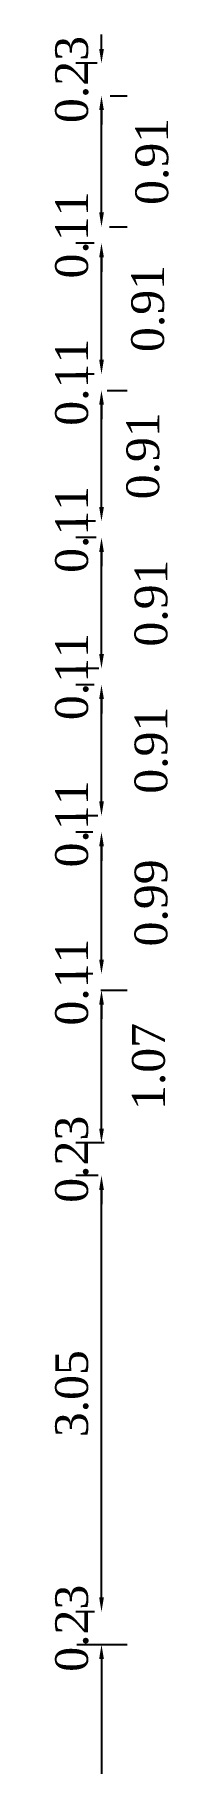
# Model space of a CAD drawing. Header units: metres. Extents: x 3616 to 3987, y 1122 to 1251.
# Drawn here: x 3870.03 to 3870.9, y 1193.29 to 1205.37 of the extents above; entities that cross this region are included whole.
import ezdxf

# ---------------------------------------------------------------- set-up
doc = ezdxf.new("R2010")
doc.units = ezdxf.units.M
doc.styles.add('ANAND', font='times.ttf')
doc.dimstyles.new('V1', dxfattribs={"dimtxt": 0.23, "dimasz": 0.1, "dimexe": 0.18, "dimexo": 0.0625, "dimgap": 0.09, "dimtad": 1, "dimzin": 0, "dimdsep": 46, "dimtxsty": 'ANAND', "dimcen": 0.09, "dimadec": 0, "dimazin": 0, "dimtfac": 1, "dimtix": 1, "dimtofl": 0, "dimtmove": 2, "dimatfit": 0, "dimfxl": 0, "dimtolj": 1, "dimtzin": 0, "dimarcsym": 0})

# ---------------------------------------------------------------- blocks, each defined once
blk = doc.blocks.new('*D168')
at = {"color": 0, "lineweight": -2}
for p, q in [((3870.391, 1194.454), (3870.391, 1194.554)), ((3870.342, 1194.354), (3870.211, 1194.354)), ((3870.219, 1194.125), (3870.571, 1194.125)), ((3870.391, 1194.025), (3870.391, 1193.925))]:
    blk.add_line(p, q, dxfattribs=at)
at = {"color": 0}
for points in [[(3870.375, 1194.454), (3870.408, 1194.454), (3870.391, 1194.354)], [(3870.375, 1194.025), (3870.408, 1194.025), (3870.391, 1194.125)]]:
    blk.add_solid(points, dxfattribs=at)
at = {"layer": 'Defpoints', "color": 0}
for p in [(3870.391, 1194.354), (3870.404, 1194.354), (3870.156, 1194.125)]:
    blk.add_point(p, dxfattribs=at)
at = {"color": 0, "insert": (3870.184, 1194.239), "char_height": 0.23, "attachment_point": 5, "rotation": 90, "style": 'ANAND'}
blk.add_mtext('\\A1;0.23', dxfattribs=at)
blk = doc.blocks.new('*D169')
at = {"color": 0, "lineweight": -2}
for p, q in [((3870.369, 1197.402), (3870.211, 1197.402)), ((3870.391, 1194.454), (3870.391, 1197.302)), ((3870.342, 1194.354), (3870.211, 1194.354))]:
    blk.add_line(p, q, dxfattribs=at)
at = {"color": 0}
for points in [[(3870.375, 1197.302), (3870.408, 1197.302), (3870.391, 1197.402)], [(3870.375, 1194.454), (3870.408, 1194.454), (3870.391, 1194.354)]]:
    blk.add_solid(points, dxfattribs=at)
at = {"layer": 'Defpoints', "color": 0}
for p in [(3870.391, 1197.402), (3870.432, 1197.402), (3870.404, 1194.354)]:
    blk.add_point(p, dxfattribs=at)
at = {"color": 0, "insert": (3870.184, 1195.878), "char_height": 0.23, "attachment_point": 5, "rotation": 90, "style": 'ANAND'}
blk.add_mtext('\\A1;3.05', dxfattribs=at)
blk = doc.blocks.new('*D170')
at = {"color": 0, "lineweight": -2}
for p, q in [((3870.391, 1197.73), (3870.391, 1197.83)), ((3870.411, 1197.63), (3870.211, 1197.63)), ((3870.369, 1197.402), (3870.211, 1197.402)), ((3870.391, 1197.302), (3870.391, 1197.202))]:
    blk.add_line(p, q, dxfattribs=at)
at = {"color": 0}
for points in [[(3870.375, 1197.73), (3870.408, 1197.73), (3870.391, 1197.63)], [(3870.375, 1197.302), (3870.408, 1197.302), (3870.391, 1197.402)]]:
    blk.add_solid(points, dxfattribs=at)
at = {"layer": 'Defpoints', "color": 0}
for p in [(3870.391, 1197.63), (3870.473, 1197.63), (3870.432, 1197.402)]:
    blk.add_point(p, dxfattribs=at)
at = {"color": 0, "insert": (3870.184, 1197.516), "char_height": 0.23, "attachment_point": 5, "rotation": 90, "style": 'ANAND'}
blk.add_mtext('\\A1;0.23', dxfattribs=at)
blk = doc.blocks.new('*D171')
at = {"color": 0, "lineweight": -2}
for p, q in [((3870.386, 1198.697), (3870.571, 1198.697)), ((3870.391, 1197.73), (3870.391, 1198.597)), ((3870.411, 1197.63), (3870.211, 1197.63))]:
    blk.add_line(p, q, dxfattribs=at)
at = {"color": 0}
for points in [[(3870.375, 1198.597), (3870.408, 1198.597), (3870.391, 1198.697)], [(3870.375, 1197.73), (3870.408, 1197.73), (3870.391, 1197.63)]]:
    blk.add_solid(points, dxfattribs=at)
at = {"layer": 'Defpoints', "color": 0}
for p in [(3870.323, 1198.697), (3870.391, 1198.697), (3870.473, 1197.63)]:
    blk.add_point(p, dxfattribs=at)
at = {"color": 0, "insert": (3870.723, 1198.164), "char_height": 0.23, "attachment_point": 5, "rotation": 90, "style": 'ANAND'}
blk.add_mtext('\\A1;1.07', dxfattribs=at)
blk = doc.blocks.new('*D172')
at = {"color": 0, "lineweight": -2}
for p, q in [((3870.391, 1198.911), (3870.391, 1199.011)), ((3870.331, 1198.811), (3870.211, 1198.811)), ((3870.386, 1198.697), (3870.571, 1198.697)), ((3870.391, 1198.597), (3870.391, 1198.497))]:
    blk.add_line(p, q, dxfattribs=at)
at = {"color": 0}
for points in [[(3870.375, 1198.911), (3870.408, 1198.911), (3870.391, 1198.811)], [(3870.375, 1198.597), (3870.408, 1198.597), (3870.391, 1198.697)]]:
    blk.add_solid(points, dxfattribs=at)
at = {"layer": 'Defpoints', "color": 0}
for p in [(3870.391, 1198.811), (3870.394, 1198.811), (3870.323, 1198.697)]:
    blk.add_point(p, dxfattribs=at)
at = {"color": 0, "insert": (3870.184, 1198.754), "char_height": 0.23, "attachment_point": 5, "rotation": 90, "style": 'ANAND'}
blk.add_mtext('\\A1;0.11', dxfattribs=at)
blk = doc.blocks.new('*D173')
at = {"color": 0, "lineweight": -2}
for p, q in [((3870.331, 1199.802), (3870.211, 1199.802)), ((3870.391, 1198.911), (3870.391, 1199.702)), ((3870.331, 1198.811), (3870.211, 1198.811))]:
    blk.add_line(p, q, dxfattribs=at)
at = {"color": 0}
for points in [[(3870.375, 1199.702), (3870.408, 1199.702), (3870.391, 1199.802)], [(3870.375, 1198.911), (3870.408, 1198.911), (3870.391, 1198.811)]]:
    blk.add_solid(points, dxfattribs=at)
at = {"layer": 'Defpoints', "color": 0}
for p in [(3870.391, 1199.802), (3870.394, 1199.802), (3870.394, 1198.811)]:
    blk.add_point(p, dxfattribs=at)
at = {"color": 0, "insert": (3870.74, 1199.307), "char_height": 0.23, "attachment_point": 5, "rotation": 90, "style": 'ANAND'}
blk.add_mtext('\\A1;0.99', dxfattribs=at)
blk = doc.blocks.new('*D174')
at = {"color": 0, "lineweight": -2}
for p, q in [((3870.391, 1200.016), (3870.391, 1200.116)), ((3870.366, 1199.916), (3870.211, 1199.916)), ((3870.331, 1199.802), (3870.211, 1199.802)), ((3870.391, 1199.702), (3870.391, 1199.602))]:
    blk.add_line(p, q, dxfattribs=at)
at = {"color": 0}
for points in [[(3870.375, 1200.016), (3870.408, 1200.016), (3870.391, 1199.916)], [(3870.375, 1199.702), (3870.408, 1199.702), (3870.391, 1199.802)]]:
    blk.add_solid(points, dxfattribs=at)
at = {"layer": 'Defpoints', "color": 0}
for p in [(3870.391, 1199.916), (3870.429, 1199.916), (3870.394, 1199.802)]:
    blk.add_point(p, dxfattribs=at)
at = {"color": 0, "insert": (3870.184, 1199.859), "char_height": 0.23, "attachment_point": 5, "rotation": 90, "style": 'ANAND'}
blk.add_mtext('\\A1;0.11', dxfattribs=at)
blk = doc.blocks.new('*D175')
at = {"color": 0, "lineweight": -2}
for p, q in [((3870.339, 1200.831), (3870.211, 1200.831)), ((3870.391, 1200.016), (3870.391, 1200.731)), ((3870.366, 1199.916), (3870.211, 1199.916))]:
    blk.add_line(p, q, dxfattribs=at)
at = {"color": 0}
for points in [[(3870.375, 1200.731), (3870.408, 1200.731), (3870.391, 1200.831)], [(3870.375, 1200.016), (3870.408, 1200.016), (3870.391, 1199.916)]]:
    blk.add_solid(points, dxfattribs=at)
at = {"layer": 'Defpoints', "color": 0}
for p in [(3870.391, 1200.831), (3870.401, 1200.831), (3870.429, 1199.916)]:
    blk.add_point(p, dxfattribs=at)
at = {"color": 0, "insert": (3870.74, 1200.374), "char_height": 0.23, "attachment_point": 5, "rotation": 90, "style": 'ANAND'}
blk.add_mtext('\\A1;0.91', dxfattribs=at)
blk = doc.blocks.new('*D176')
at = {"color": 0, "lineweight": -2}
for p, q in [((3870.391, 1201.045), (3870.391, 1201.145)), ((3870.372, 1200.945), (3870.211, 1200.945)), ((3870.339, 1200.831), (3870.211, 1200.831)), ((3870.391, 1200.731), (3870.391, 1200.631))]:
    blk.add_line(p, q, dxfattribs=at)
at = {"color": 0}
for points in [[(3870.375, 1201.045), (3870.408, 1201.045), (3870.391, 1200.945)], [(3870.375, 1200.731), (3870.408, 1200.731), (3870.391, 1200.831)]]:
    blk.add_solid(points, dxfattribs=at)
at = {"layer": 'Defpoints', "color": 0}
for p in [(3870.391, 1200.945), (3870.401, 1200.831), (3870.435, 1200.945)]:
    blk.add_point(p, dxfattribs=at)
at = {"color": 0, "insert": (3870.184, 1200.888), "char_height": 0.23, "attachment_point": 5, "rotation": 90, "style": 'ANAND'}
blk.add_mtext('\\A1;0.11', dxfattribs=at)
blk = doc.blocks.new('*D177')
at = {"color": 0, "lineweight": -2}
for p, q in [((3870.355, 1201.859), (3870.211, 1201.859)), ((3870.391, 1201.045), (3870.391, 1201.759)), ((3870.372, 1200.945), (3870.211, 1200.945))]:
    blk.add_line(p, q, dxfattribs=at)
at = {"color": 0}
for points in [[(3870.375, 1201.759), (3870.408, 1201.759), (3870.391, 1201.859)], [(3870.375, 1201.045), (3870.408, 1201.045), (3870.391, 1200.945)]]:
    blk.add_solid(points, dxfattribs=at)
at = {"layer": 'Defpoints', "color": 0}
for p in [(3870.391, 1201.859), (3870.418, 1201.859), (3870.435, 1200.945)]:
    blk.add_point(p, dxfattribs=at)
at = {"color": 0, "insert": (3870.74, 1201.402), "char_height": 0.23, "attachment_point": 5, "rotation": 90, "style": 'ANAND'}
blk.add_mtext('\\A1;0.91', dxfattribs=at)
blk = doc.blocks.new('*D178')
at = {"color": 0, "lineweight": -2}
for p, q in [((3870.391, 1202.074), (3870.391, 1202.174)), ((3870.35, 1201.974), (3870.211, 1201.974)), ((3870.355, 1201.859), (3870.211, 1201.859)), ((3870.391, 1201.759), (3870.391, 1201.659))]:
    blk.add_line(p, q, dxfattribs=at)
at = {"color": 0}
for points in [[(3870.375, 1202.074), (3870.408, 1202.074), (3870.391, 1201.974)], [(3870.375, 1201.759), (3870.408, 1201.759), (3870.391, 1201.859)]]:
    blk.add_solid(points, dxfattribs=at)
at = {"layer": 'Defpoints', "color": 0}
for p in [(3870.391, 1201.974), (3870.412, 1201.974), (3870.418, 1201.859)]:
    blk.add_point(p, dxfattribs=at)
at = {"color": 0, "insert": (3870.184, 1201.917), "char_height": 0.23, "attachment_point": 5, "rotation": 90, "style": 'ANAND'}
blk.add_mtext('\\A1;0.11', dxfattribs=at)
blk = doc.blocks.new('*D179')
at = {"color": 0, "lineweight": -2}
for p, q in [((3870.43, 1202.888), (3870.571, 1202.888)), ((3870.391, 1202.074), (3870.391, 1202.788)), ((3870.35, 1201.974), (3870.211, 1201.974))]:
    blk.add_line(p, q, dxfattribs=at)
at = {"color": 0}
for points in [[(3870.375, 1202.788), (3870.408, 1202.788), (3870.391, 1202.888)], [(3870.375, 1202.074), (3870.408, 1202.074), (3870.391, 1201.974)]]:
    blk.add_solid(points, dxfattribs=at)
at = {"layer": 'Defpoints', "color": 0}
for p in [(3870.368, 1202.888), (3870.391, 1202.888), (3870.412, 1201.974)]:
    blk.add_point(p, dxfattribs=at)
at = {"color": 0, "insert": (3870.683, 1202.431), "char_height": 0.23, "attachment_point": 5, "rotation": 90, "style": 'ANAND'}
blk.add_mtext('\\A1;0.91', dxfattribs=at)
blk = doc.blocks.new('*D180')
at = {"color": 0, "lineweight": -2}
for p, q in [((3870.391, 1203.102), (3870.391, 1203.202)), ((3870.339, 1203.002), (3870.211, 1203.002)), ((3870.43, 1202.888), (3870.571, 1202.888)), ((3870.391, 1202.788), (3870.391, 1202.688))]:
    blk.add_line(p, q, dxfattribs=at)
at = {"color": 0}
for points in [[(3870.375, 1203.102), (3870.408, 1203.102), (3870.391, 1203.002)], [(3870.375, 1202.788), (3870.408, 1202.788), (3870.391, 1202.888)]]:
    blk.add_solid(points, dxfattribs=at)
at = {"layer": 'Defpoints', "color": 0}
for p in [(3870.368, 1202.888), (3870.391, 1203.002), (3870.401, 1203.002)]:
    blk.add_point(p, dxfattribs=at)
at = {"color": 0, "insert": (3870.184, 1202.945), "char_height": 0.23, "attachment_point": 5, "rotation": 90, "style": 'ANAND'}
blk.add_mtext('\\A1;0.11', dxfattribs=at)
blk = doc.blocks.new('*D181')
at = {"color": 0, "lineweight": -2}
for p, q in [((3870.339, 1203.917), (3870.211, 1203.917)), ((3870.391, 1203.102), (3870.391, 1203.817)), ((3870.339, 1203.002), (3870.211, 1203.002))]:
    blk.add_line(p, q, dxfattribs=at)
at = {"color": 0}
for points in [[(3870.375, 1203.817), (3870.408, 1203.817), (3870.391, 1203.917)], [(3870.375, 1203.102), (3870.408, 1203.102), (3870.391, 1203.002)]]:
    blk.add_solid(points, dxfattribs=at)
at = {"layer": 'Defpoints', "color": 0}
for p in [(3870.391, 1203.917), (3870.401, 1203.917), (3870.401, 1203.002)]:
    blk.add_point(p, dxfattribs=at)
at = {"color": 0, "insert": (3870.717, 1203.46), "char_height": 0.23, "attachment_point": 5, "rotation": 90, "style": 'ANAND'}
blk.add_mtext('\\A1;0.91', dxfattribs=at)
blk = doc.blocks.new('*D182')
at = {"color": 0, "lineweight": -2}
for p, q in [((3870.391, 1204.131), (3870.391, 1204.231)), ((3870.447, 1204.031), (3870.571, 1204.031)), ((3870.339, 1203.917), (3870.211, 1203.917)), ((3870.391, 1203.817), (3870.391, 1203.717))]:
    blk.add_line(p, q, dxfattribs=at)
at = {"color": 0}
for points in [[(3870.375, 1204.131), (3870.408, 1204.131), (3870.391, 1204.031)], [(3870.375, 1203.817), (3870.408, 1203.817), (3870.391, 1203.917)]]:
    blk.add_solid(points, dxfattribs=at)
at = {"layer": 'Defpoints', "color": 0}
for p in [(3870.385, 1204.031), (3870.391, 1204.031), (3870.401, 1203.917)]:
    blk.add_point(p, dxfattribs=at)
at = {"color": 0, "insert": (3870.184, 1203.974), "char_height": 0.23, "attachment_point": 5, "rotation": 90, "style": 'ANAND'}
blk.add_mtext('\\A1;0.11', dxfattribs=at)
blk = doc.blocks.new('*D183')
at = {"color": 0, "lineweight": -2}
for p, q in [((3870.451, 1204.946), (3870.571, 1204.946)), ((3870.391, 1204.131), (3870.391, 1204.846)), ((3870.447, 1204.031), (3870.571, 1204.031))]:
    blk.add_line(p, q, dxfattribs=at)
at = {"color": 0}
for points in [[(3870.375, 1204.846), (3870.408, 1204.846), (3870.391, 1204.946)], [(3870.375, 1204.131), (3870.408, 1204.131), (3870.391, 1204.031)]]:
    blk.add_solid(points, dxfattribs=at)
at = {"layer": 'Defpoints', "color": 0}
for p in [(3870.388, 1204.946), (3870.391, 1204.946), (3870.385, 1204.031)]:
    blk.add_point(p, dxfattribs=at)
at = {"color": 0, "insert": (3870.746, 1204.488), "char_height": 0.23, "attachment_point": 5, "rotation": 90, "style": 'ANAND'}
blk.add_mtext('\\A1;0.91', dxfattribs=at)
blk = doc.blocks.new('*D184')
at = {"color": 0, "lineweight": -2}
for p, q in [((3870.391, 1205.274), (3870.391, 1205.374)), ((3870.362, 1205.174), (3870.211, 1205.174)), ((3870.451, 1204.946), (3870.571, 1204.946)), ((3870.391, 1204.846), (3870.391, 1204.746))]:
    blk.add_line(p, q, dxfattribs=at)
at = {"color": 0}
for points in [[(3870.375, 1205.274), (3870.408, 1205.274), (3870.391, 1205.174)], [(3870.375, 1204.846), (3870.408, 1204.846), (3870.391, 1204.946)]]:
    blk.add_solid(points, dxfattribs=at)
at = {"layer": 'Defpoints', "color": 0}
for p in [(3870.391, 1205.174), (3870.424, 1205.174), (3870.388, 1204.946)]:
    blk.add_point(p, dxfattribs=at)
at = {"color": 0, "insert": (3870.184, 1205.06), "char_height": 0.23, "attachment_point": 5, "rotation": 90, "style": 'ANAND'}
blk.add_mtext('\\A1;0.23', dxfattribs=at)
blk = doc.blocks.new('*D186')
at = {"color": 0, "lineweight": -2}
for p, q in [((3870.454, 1194.125), (3870.571, 1194.125)), ((3870.391, 1194.025), (3870.391, 1186.224)), ((3870.454, 1186.124), (3870.571, 1186.124))]:
    blk.add_line(p, q, dxfattribs=at)
at = {"color": 0}
for points in [[(3870.375, 1194.025), (3870.408, 1194.025), (3870.391, 1194.125)], [(3870.375, 1186.224), (3870.408, 1186.224), (3870.391, 1186.124)]]:
    blk.add_solid(points, dxfattribs=at)
at = {"layer": 'Defpoints', "color": 0}
for p in [(3870.391, 1194.125), (3870.391, 1186.124), (3870.391, 1186.124)]:
    blk.add_point(p, dxfattribs=at)
at = {"color": 0, "insert": (3870.184, 1190.125), "char_height": 0.23, "attachment_point": 5, "rotation": 90, "style": 'ANAND'}
blk.add_mtext('\\A1;8.00', dxfattribs=at)

msp = doc.modelspace()

# ---------------------------------------------------------------- dimensions: what is measured, and where the dimension line sits
for base, p1, p2, picture, middle in [((3870.39138, 1205.17411, -0.0324), (3870.38829, 1204.94551, -0.0324), (3870.42407, 1205.17411, -0.0324), '*D184', (3870.18406, 1205.05981, -0.0324)), ((3870.39138, 1204.03111, -0.0324), (3870.40127, 1203.91681, -0.0324), (3870.38461, 1204.03111, -0.0324), '*D182', (3870.18406, 1203.97396, -0.0324)), ((3870.39138, 1203.00241, -0.0324), (3870.3679, 1202.88811, -0.0324), (3870.40122, 1203.00241, -0.0324), '*D180', (3870.18406, 1202.94526, -0.0324)), ((3870.39138, 1201.97371, -0.0324), (3870.41786, 1201.85941, -0.0324), (3870.4123, 1201.97371, -0.0324), '*D178', (3870.18406, 1201.91656, -0.0324)), ((3870.39138, 1200.94501, -0.0324), (3870.4012, 1200.83071, -0.0324), (3870.43452, 1200.94501, -0.0324), '*D176', (3870.18406, 1200.88786, -0.0324)), ((3870.39138, 1199.91631, -0.0324), (3870.39364, 1199.80201, -0.0324), (3870.42885, 1199.91631, -0.0324), '*D174', (3870.18406, 1199.85916, -0.0324)), ((3870.39138, 1198.81141, -0.0324), (3870.32323, 1198.69711, -0.0324), (3870.39364, 1198.81141, -0.0324), '*D172', (3870.18406, 1198.75426, -0.0324)), ((3870.39138, 1197.63031, -0.0324), (3870.4316, 1197.40171, -0.0324), (3870.47326, 1197.63031, -0.0324), '*D170', (3870.18406, 1197.51601, -0.0324)), ((3870.39138, 1197.40171, -0.0324), (3870.4042, 1194.35371, -0.0324), (3870.4316, 1197.40171, -0.0324), '*D169', (3870.18406, 1195.87771, -0.0324)), ((3870.39138, 1194.35371, -0.0324), (3870.15623, 1194.12511, -0.0324), (3870.4042, 1194.35371, -0.0324), '*D168', (3870.18406, 1194.23941, -0.0324)), ((3870.39138, 1186.12411, -0.0324), (3870.39138, 1194.12511, -0.0324), (3870.39138, 1186.12411, -0.0324), '*D186', (3870.18406, 1190.12461, -0.0324))]:
    dim = msp.add_linear_dim(base=base, p1=p1, p2=p2, angle=90, dimstyle='V1')
    dim.commit()
    dim.dimension.update_dxf_attribs({"geometry": picture, "text_midpoint": middle})
for base, p1, p2, picture, middle in [((3870.39138, 1204.94551, -0.0324), (3870.38461, 1204.03111, -0.0324), (3870.38829, 1204.94551, -0.0324), '*D183', (3870.74563, 1204.48831, -0.0324)), ((3870.39138, 1203.91681, -0.0324), (3870.40122, 1203.00241, -0.0324), (3870.40127, 1203.91681, -0.0324), '*D181', (3870.71714, 1203.45961, -0.0324)), ((3870.39138, 1202.88811, -0.0324), (3870.4123, 1201.97371, -0.0324), (3870.3679, 1202.88811, -0.0324), '*D179', (3870.68295, 1202.43091, -0.0324)), ((3870.39138, 1201.85941, -0.0324), (3870.43452, 1200.94501, -0.0324), (3870.41786, 1201.85941, -0.0324), '*D177', (3870.73989, 1201.40221, -0.0324)), ((3870.39138, 1200.83071, -0.0324), (3870.42885, 1199.91631, -0.0324), (3870.4012, 1200.83071, -0.0324), '*D175', (3870.73989, 1200.37351, -0.0324)), ((3870.39138, 1199.80201, -0.0324), (3870.39364, 1198.81141, -0.0324), (3870.39364, 1199.80201, -0.0324), '*D173', (3870.73998, 1199.30671, -0.0324)), ((3870.39138, 1198.69711, -0.0324), (3870.47326, 1197.63031, -0.0324), (3870.32323, 1198.69711, -0.0324), '*D171', (3870.7229, 1198.16371, -0.0324))]:
    dim = msp.add_linear_dim(base=base, p1=p1, p2=p2, angle=90, dimstyle='V1')
    dim.commit()
    dim.dimension.update_dxf_attribs({"geometry": picture, "text_midpoint": middle, "dimtype": 160})

doc.saveas('drawing.dxf')
